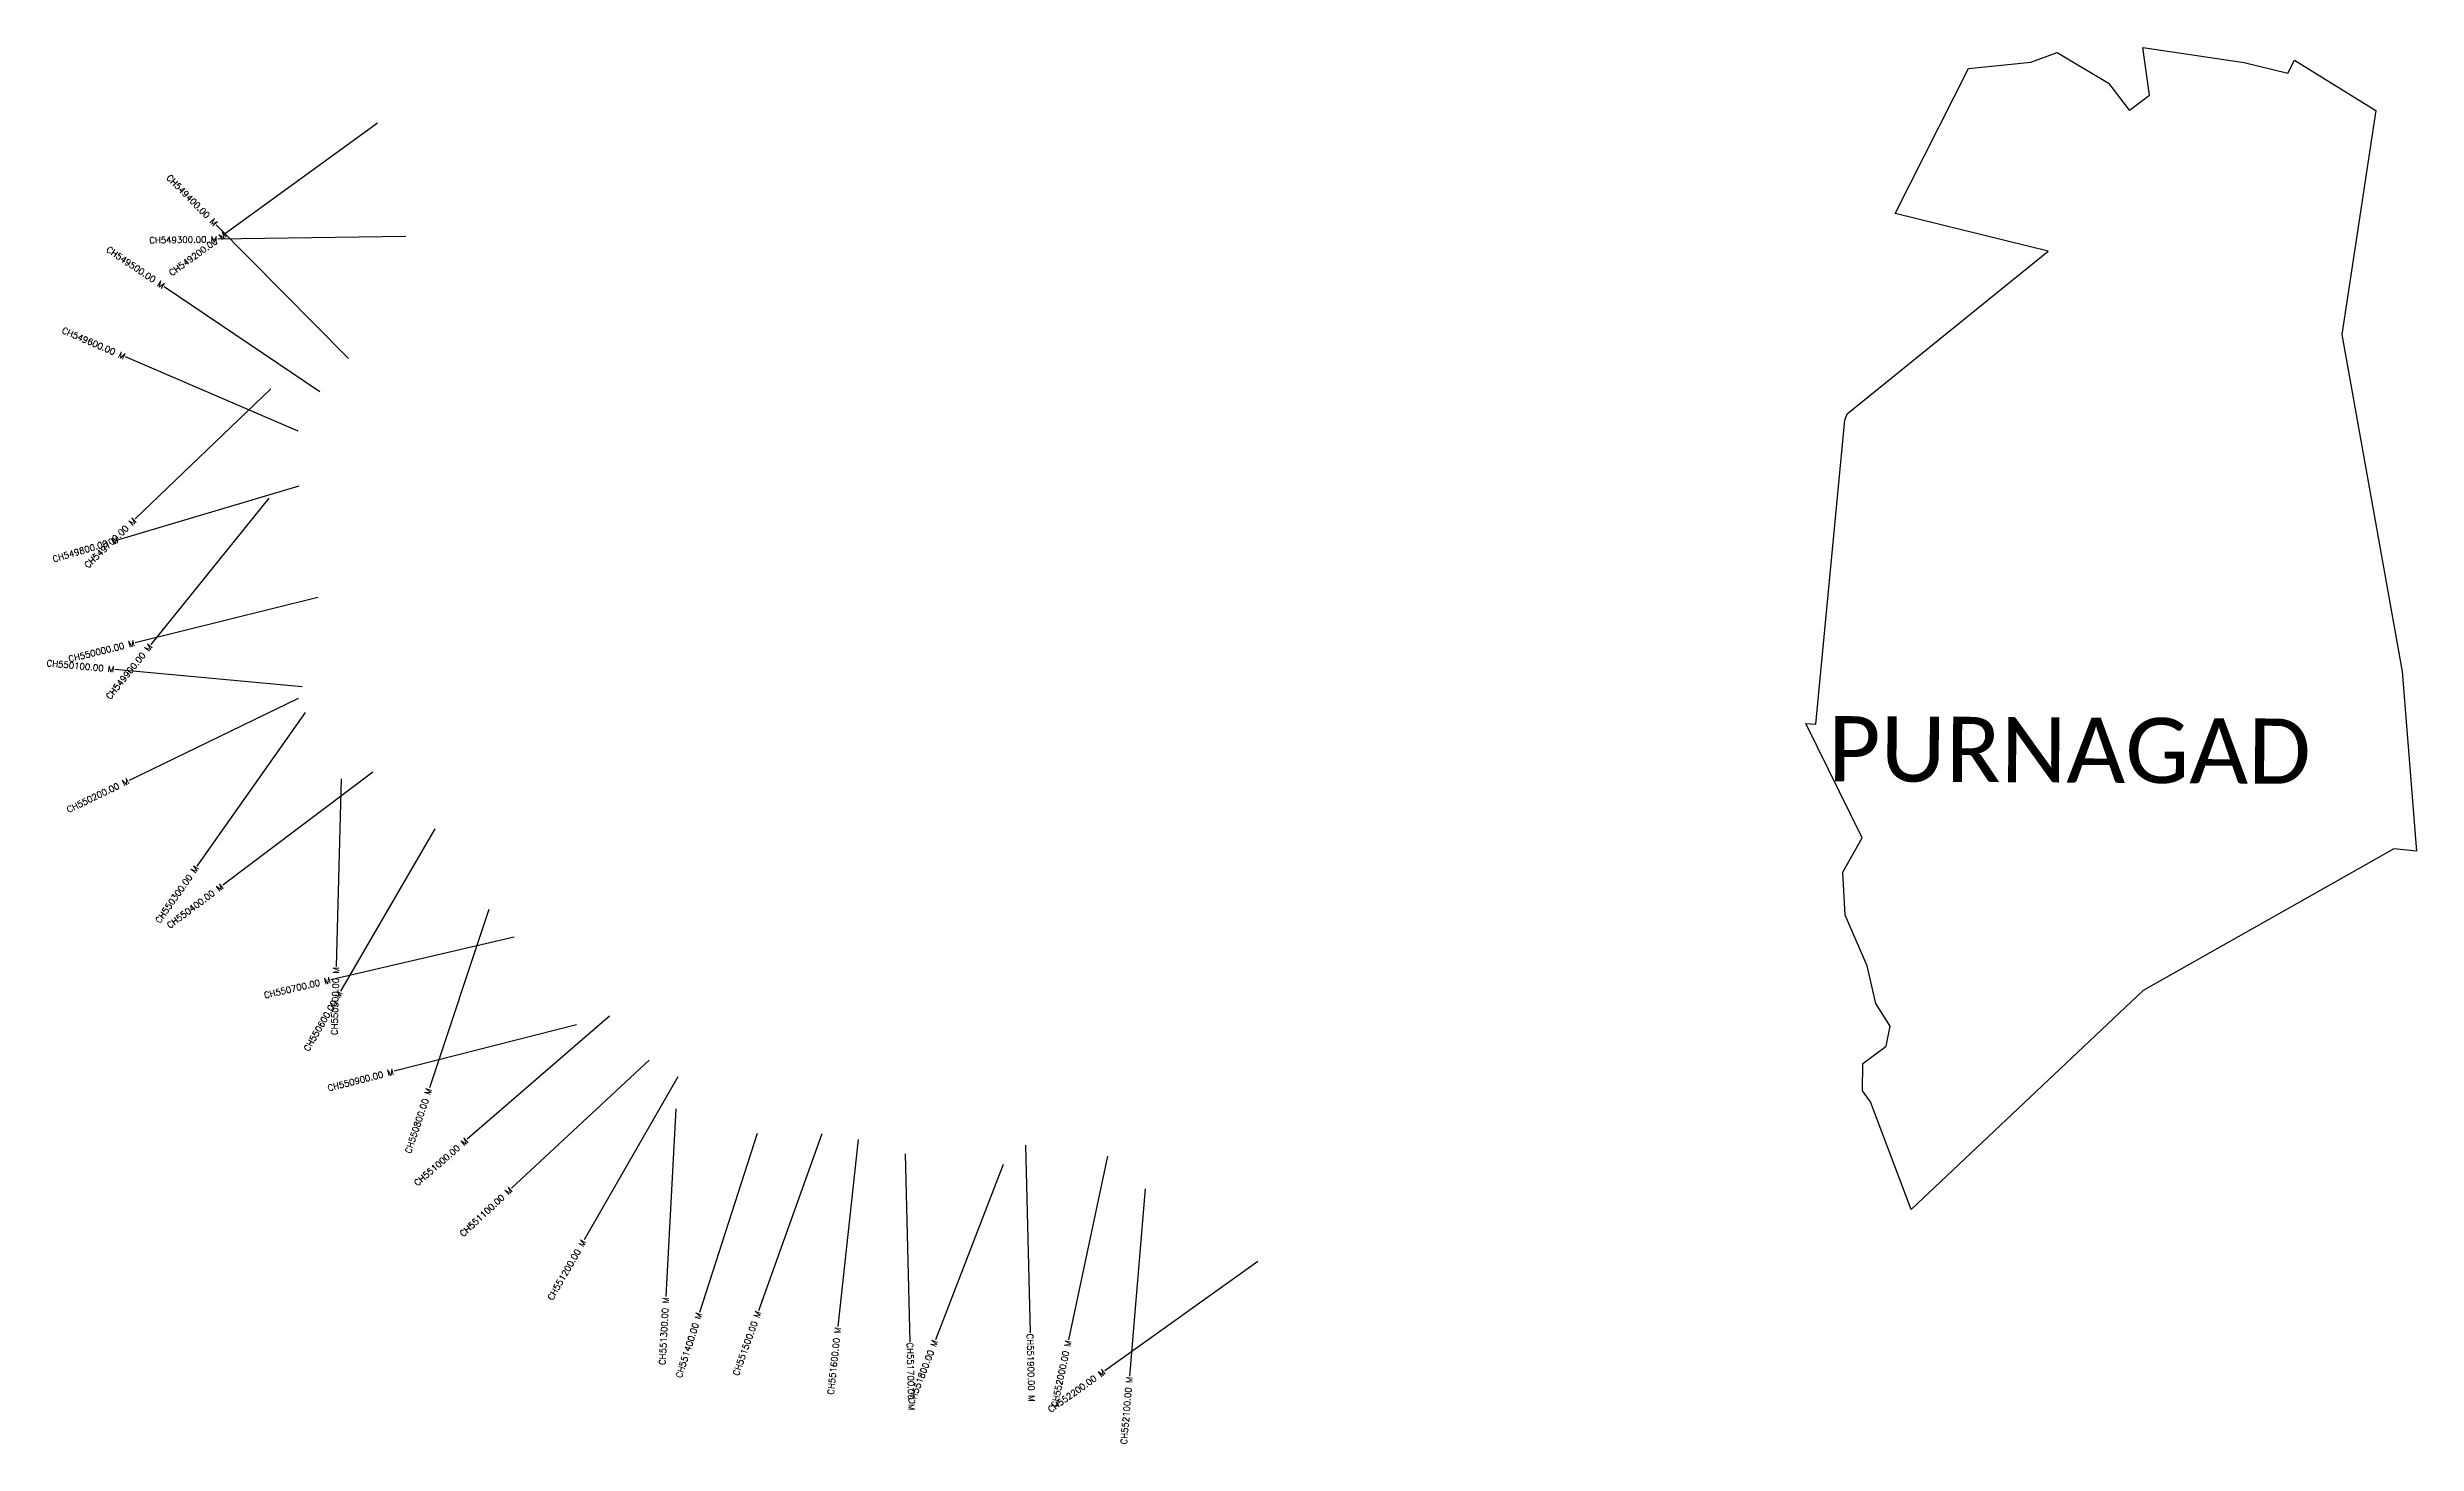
# Model space of a CAD drawing. Header units: metres. Extents: x 318143 to 321923, y 1858895 to 1861125.
import ezdxf
from ezdxf.enums import TextEntityAlignment as Align

# ---------------------------------------------------------------- set-up
doc = ezdxf.new("R2010")
doc.units = ezdxf.units.M
for name, color, linetype in [('CS', 134, 'Continuous'), ('CSMark', 6, 'Continuous'), ('village', 3, 'Continuous'), ('VILLAGE NAME', 250, 'Continuous')]:
    doc.layers.add(name, color=color, linetype=linetype)
doc.styles.get("Standard").update_dxf_attribs({"font": 'simplex.shx'})

msp = doc.modelspace()

# ---------------------------------------------------------------- linework, layer by layer
at = {"color": 6, "flags": 128}
msp.add_lwpolyline([(321464.7, 1861024.4), (321432.3, 1861066.7)], dxfattribs=at)
at = {"layer": 'CS'}
for p, q in [((318669.6, 1861003.7), (318426.9, 1860827.3)), ((318623.1, 1860627.8), (318412.2, 1860841.2)), ((318714.6, 1860822.4), (318414.6, 1860818.1)), ((318577.6, 1860574.4), (318329, 1860742.2)), ((318542.7, 1860511.7), (318267.1, 1860630.3)), ((318499.4, 1860579.3), (318282.9, 1860371.6)), ((318543.6, 1860424.1), (318256.1, 1860338.4)), ((318495.8, 1860404.7), (318307.7, 1860171)), ((318574.1, 1860246), (318282.8, 1860174)), ((318549.1, 1860103.7), (318250.4, 1860131.5)), ((318543, 1860084.8), (318272.9, 1859954.3)), ((318553.8, 1860062.7), (318381.1, 1859817.4)), ((318662, 1859967.6), (318422.4, 1859787)), ((318611.2, 1859957), (318603.2, 1859657.1)), ((318761, 1859877.1), (318610.3, 1859617.6)), ((318847.2, 1859747.9), (318752.2, 1859463.3)), ((318887.2, 1859704), (318595.1, 1859635.9)), ((318986.7, 1859563.9), (318696, 1859489.8)), ((319039.3, 1859577.8), (318812.5, 1859381.4)), ((319102.7, 1859507.4), (318883, 1859303.1)), ((319148.3, 1859480.8), (318998.9, 1859220.7)), ((319145.4, 1859429.9), (319129.4, 1859130.3)), ((319274.9, 1859390.6), (319183.1, 1859105)), ((319378.3, 1859390.2), (319277.5, 1859107.6)), ((319436.2, 1859380.7), (319403.9, 1859082.4)), ((319703.2, 1859372), (319710.5, 1859072.1)), ((319511.4, 1859357.9), (319518.9, 1859058)), ((319667.8, 1859341), (319559.6, 1859061.2)), ((319834.3, 1859354.6), (319771.9, 1859061.2)), ((319894.2, 1859302.2), (319869.1, 1859003.3)), ((320074.1, 1859186), (319829.8, 1859011.9))]:
    msp.add_line(p, q, dxfattribs=at)
at = {"layer": 'village', "color": 6}
for points in [[(321485.8, 1861124.5, 0), (321647.7, 1861100.4, 0), (321717.3, 1861083.1, 0), (321727.8, 1861104, 0), (321857.5, 1861023.6, 0), (321803.3, 1860666.1, 0), (321899.7, 1860128.2, 0), (321922.8, 1859841.1, 0), (321886.7, 1859845, 0), (321814.1, 1859804, 0), (321486.5, 1859619, 0), (321116.5, 1859269, 0), (321051.5, 1859440.9, 0), (321038.6, 1859458.9, 0), (321039.5, 1859502.4, 0), (321076.7, 1859530.2, 0), (321082.6, 1859562, 0), (321059.9, 1859598, 0), (321046.3, 1859658.4, 0), (321011.2, 1859739.2, 0), (321007.1, 1859807.5, 0), (321038.1, 1859862.4, 0), (320948.2, 1860045, 0), (320964.3, 1860044.2, 0), (321010.6, 1860529.2, 0), (321014.4, 1860539.3, 0), (321334.7, 1860799.1, 0), (321090.7, 1860859.1, 0), (321208, 1861091, 0), (321307.4, 1861100.7, 0), (321349.4, 1861116.1, 0), (321432.3, 1861066.7, 0)], [(321464.7, 1861024.4, 0), (321496.9, 1861048.2, 0), (321485.8, 1861124.5, 0), (321485.8, 1861124.5, 0)]]:
    msp.add_polyline3d(points, dxfattribs=at)

# ---------------------------------------------------------------- texts
at = {"layer": 'CSMark'}
for s, rotation, p in [('CH549400.00 M', 314.6762, (318411.5, 1860841.9)), ('CH549500.00 M', 325.9712, (318328.2, 1860742.8)), ('CH549300.00 M', 0.8095, (318413.6, 1860818.1)), ('CH549200.00 M', 36.0046, (318426.1, 1860826.8)), ('CH549600.00 M', 336.7167, (318266.2, 1860630.7)), ('CH549700.00 M', 43.8145, (318282.2, 1860370.9)), ('CH549800.00 M', 16.5894, (318255.2, 1860338.1)), ('CH550000.00 M', 13.8824, (318281.8, 1860173.8)), ('CH549900.00 M', 51.1728, (318307.1, 1860170.2)), ('CH550100.00 M', 354.6731, (318249.4, 1860131.6)), ('CH550200.00 M', 25.776, (318272, 1859953.9)), ('CH550300.00 M', 54.8604, (318380.6, 1859816.6)), ('CH550400.00 M', 36.9901, (318421.6, 1859786.4)), ('CH550700.00 M', 13.1384, (318594.1, 1859635.6)), ('CH550500.00 M', 88.4801, (318603.2, 1859656.1)), ('CH550600.00 M', 59.8531, (318609.8, 1859616.8)), ('CH550900.00 M', 14.3021, (318695, 1859489.5)), ('CH550800.00 M', 71.5551, (318751.9, 1859462.3)), ('CH551000.00 M', 40.8869, (318811.8, 1859380.7)), ('CH551100.00 M', 42.9359, (318882.3, 1859302.4)), ('CH551200.00 M', 60.1147, (318998.4, 1859219.8)), ('CH551300.00 M', 86.9461, (319129.4, 1859129.3)), ('CH551400.00 M', 72.191, (319182.8, 1859104.1)), ('CH551500.00 M', 70.3568, (319277.1, 1859106.7)), ('CH551600.00 M', 83.8331, (319403.8, 1859081.4)), ('CH551800.00 M', 68.8476, (319559.2, 1859060.3)), ('CH552000.00 M', 77.9936, (319771.7, 1859060.2)), ('CH552200.00 M', 35.4876, (319829, 1859011.3)), ('CH552100.00 M', 85.202, (319869, 1859002.3))]:
    msp.add_text(s, height=10, rotation=rotation, dxfattribs=at).set_placement(p, align=Align.MIDDLE_RIGHT)
for s, rotation, p in [('CH551900.00 M', 271.3961, (319710.5, 1859071.1)), ('CH551700.00 M', 271.431, (319518.9, 1859057))]:
    msp.add_text(s, height=10, rotation=rotation, dxfattribs=at).set_placement(p, align=Align.MIDDLE_LEFT)
at = {"layer": 'VILLAGE NAME', "insert": (320984, 1860057), "char_height": 104.042, "attachment_point": 1, "rotation": 359.6762}
msp.add_mtext_dynamic_manual_height_columns('{\\fCalibri|b0|i0|c0|p34;PURNAGAD}', width=1274.292, gutter_width=520.2, heights=[0], dxfattribs=at)

doc.saveas('drawing.dxf')
